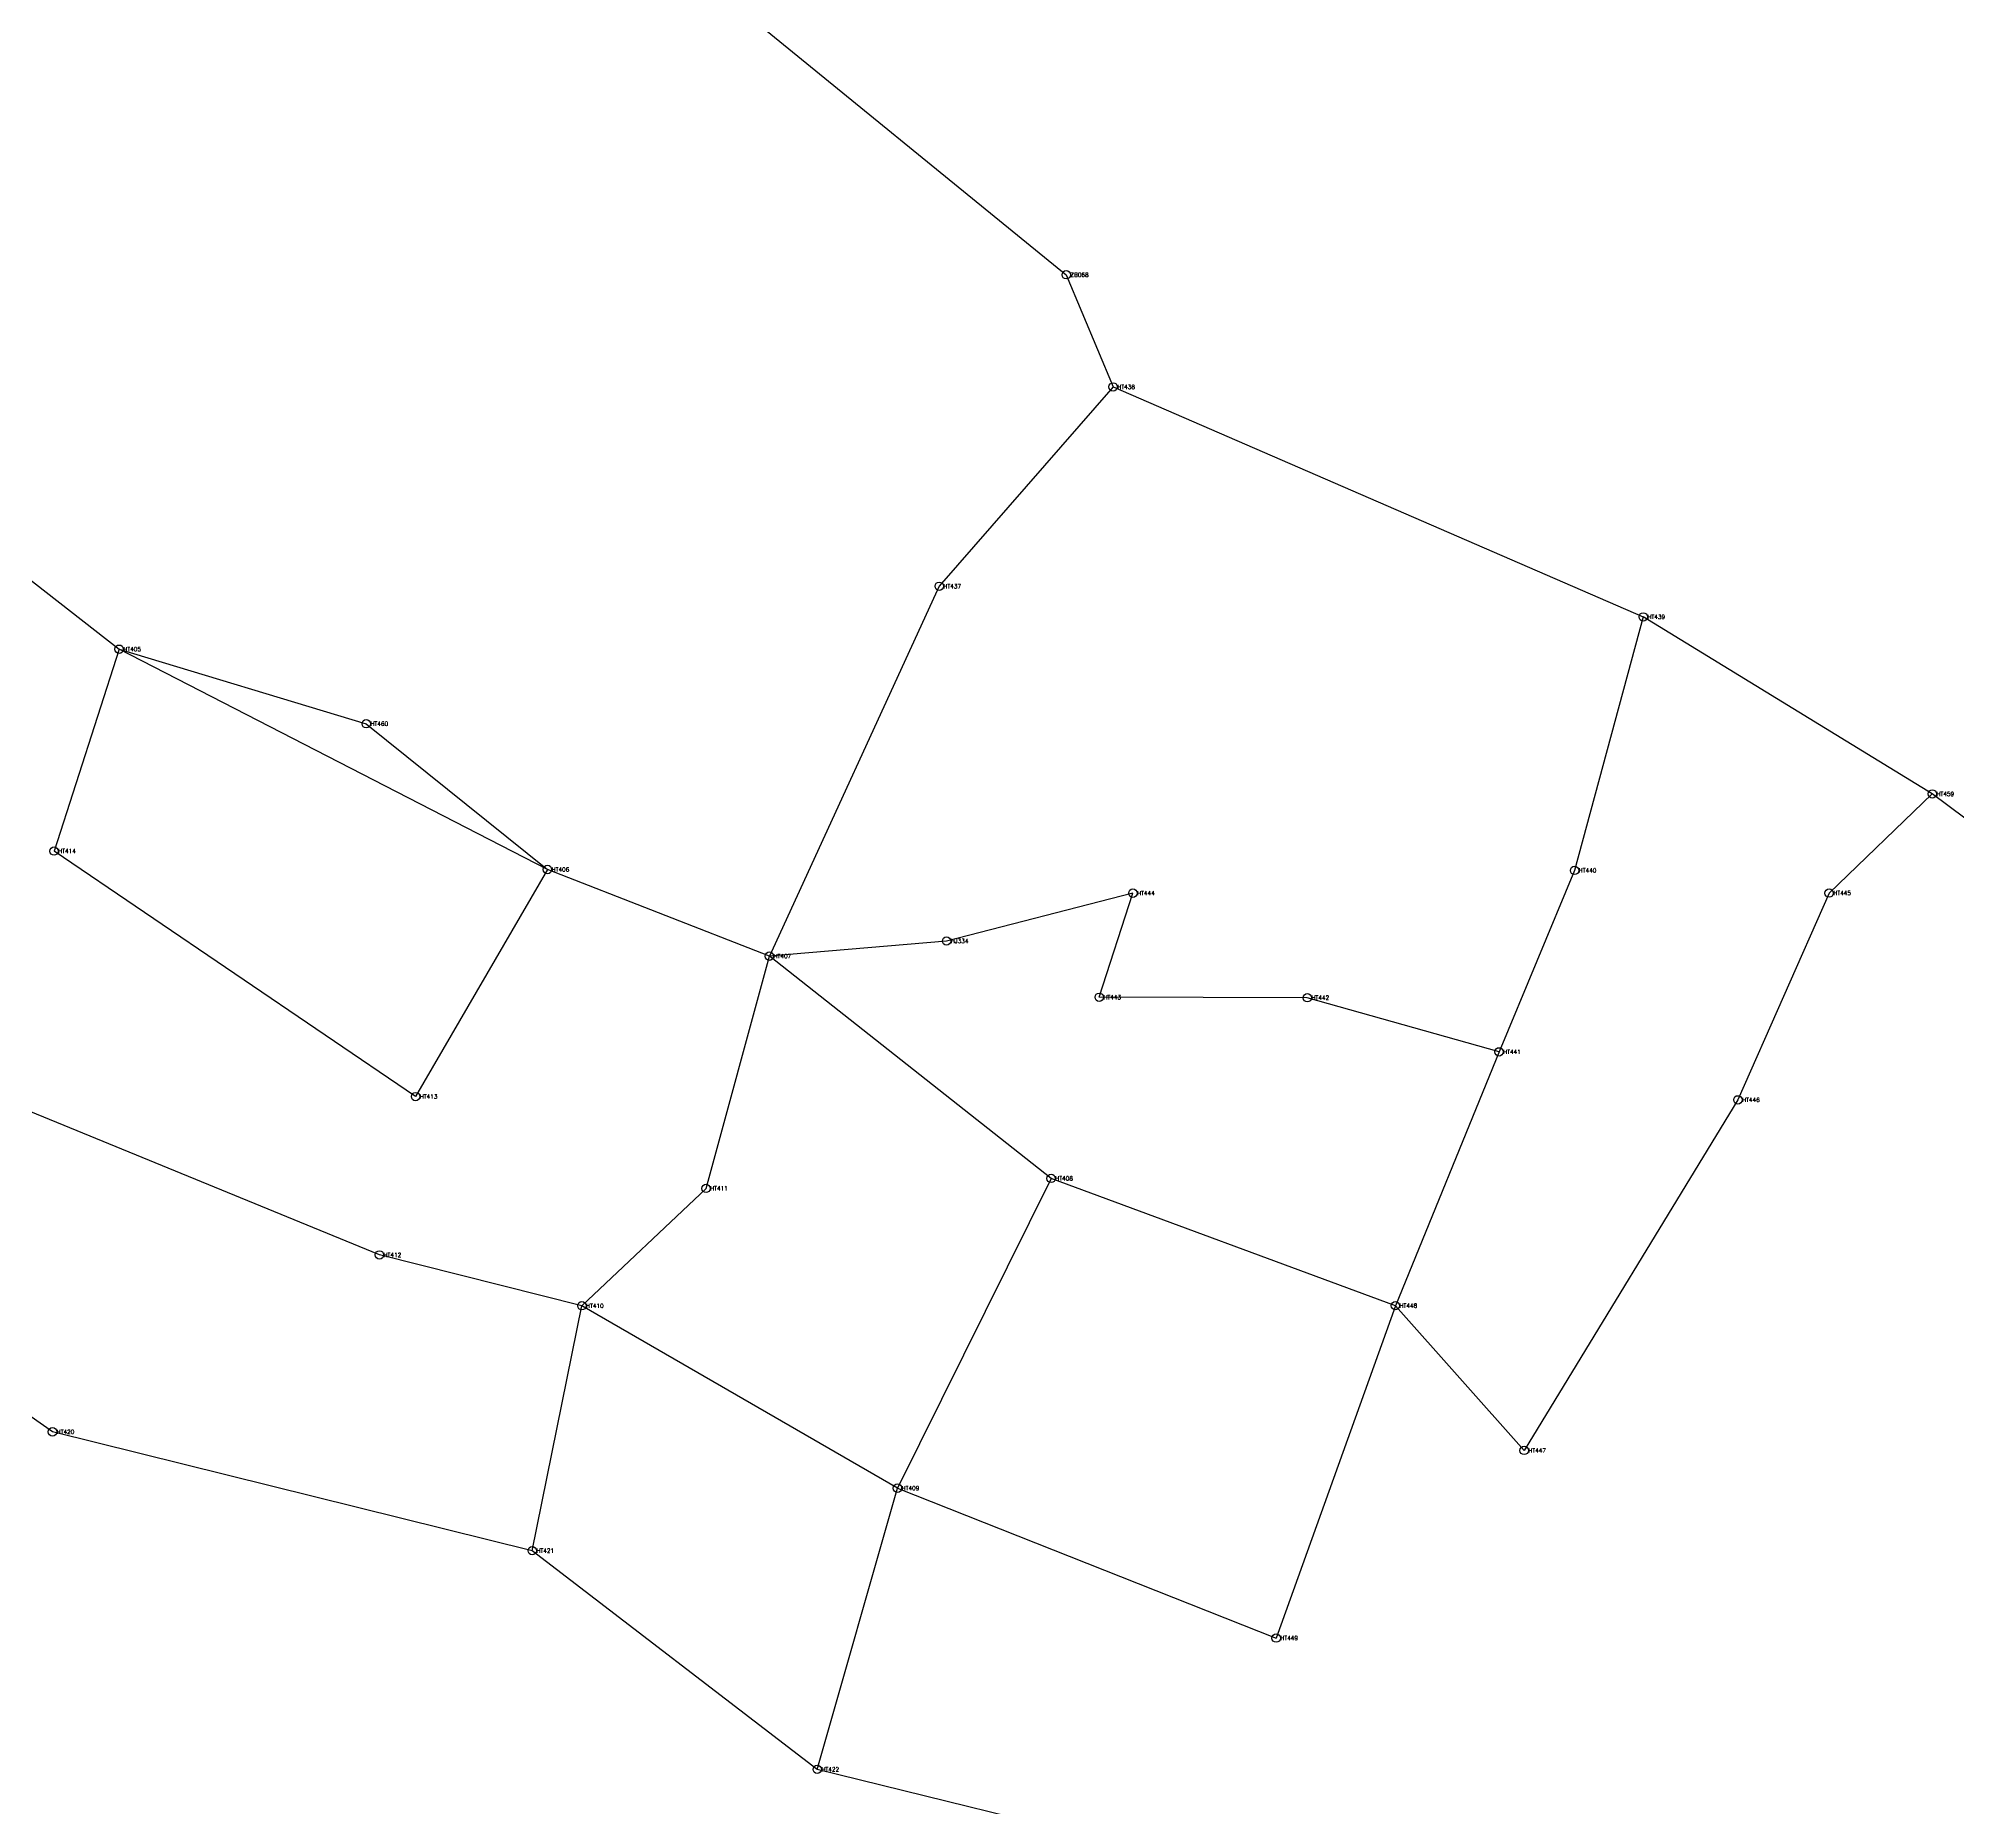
# Model space of a CAD drawing. Extents: x 249003 to 251270, y 2746050 to 2748778.
# Drawn here: x 250414 to 250871.4, y 2746464.9 to 2746886.6 of the extents above; entities that cross this region are included whole.
import ezdxf

# ---------------------------------------------------------------- set-up
doc = ezdxf.new("R2010")
doc.units = 0
doc.styles.get("Standard").update_dxf_attribs({"font": 'simplex'})

msp = doc.modelspace()

# ---------------------------------------------------------------- linework, layer by layer
at = {"color": 4}
for p, q in [((250397.062, 2747043.711), (250658.956, 2746830.267)), ((250658.956, 2746830.267), (250670.119, 2746803.536)), ((250670.119, 2746803.536), (250628.677, 2746756.026)), ((250670.119, 2746803.536), (250796.487, 2746748.724)), ((250359.801, 2746798.297), (250433.193, 2746741.024)), ((250628.677, 2746756.026), (250588.187, 2746667.859)), ((250796.487, 2746748.724), (250780.113, 2746688.299)), ((250865.388, 2746706.522), (250796.487, 2746748.724)), ((250433.193, 2746741.024), (250417.68, 2746692.913)), ((250535.293, 2746688.518), (250433.193, 2746741.024)), ((250433.193, 2746741.024), (250492.109, 2746723.251)), ((250492.109, 2746723.251), (250535.293, 2746688.518)), ((250865.388, 2746706.522), (250840.791, 2746682.891)), ((250971.426, 2746627.063), (250865.388, 2746706.522)), ((250503.863, 2746634.398), (250417.68, 2746692.913)), ((250535.293, 2746688.518), (250503.863, 2746634.398)), ((250588.187, 2746667.859), (250535.293, 2746688.518)), ((250780.113, 2746688.299), (250762.103, 2746645.046)), ((250674.853, 2746682.875), (250630.438, 2746671.469)), ((250666.82, 2746658.066), (250674.853, 2746682.875)), ((250840.791, 2746682.891), (250819.047, 2746633.605)), ((250630.438, 2746671.469), (250588.187, 2746667.859)), ((250573.085, 2746612.504), (250588.187, 2746667.859)), ((250655.337, 2746614.88), (250588.187, 2746667.859)), ((250716.411, 2746657.951), (250666.82, 2746658.066)), ((250762.103, 2746645.046), (250716.411, 2746657.951)), ((250762.103, 2746645.046), (250737.399, 2746584.547)), ((250495.237, 2746596.645), (250382.389, 2746642.935)), ((250819.047, 2746633.605), (250768.096, 2746550.043)), ((250417.317, 2746554.473), (250331.543, 2746614.449)), ((250543.505, 2746584.527), (250573.085, 2746612.504)), ((250655.337, 2746614.88), (250618.723, 2746541.046)), ((250737.399, 2746584.547), (250655.337, 2746614.88)), ((250543.505, 2746584.527), (250495.237, 2746596.645)), ((250531.673, 2746526.151), (250543.505, 2746584.527)), ((250618.723, 2746541.046), (250543.505, 2746584.527)), ((250737.399, 2746584.547), (250708.982, 2746505.321)), ((250768.096, 2746550.043), (250737.399, 2746584.547)), ((250531.673, 2746526.151), (250417.317, 2746554.473)), ((250599.611, 2746474.026), (250618.723, 2746541.046)), ((250618.723, 2746541.046), (250708.982, 2746505.321)), ((250599.611, 2746474.026), (250531.673, 2746526.151)), ((250704.064, 2746448.305), (250599.611, 2746474.026))]:
    msp.add_line(p, q, dxfattribs=at)
for centre in [(250658.956, 2746830.267), (250670.119, 2746803.536), (250628.677, 2746756.026), (250796.487, 2746748.724), (250433.193, 2746741.024), (250492.109, 2746723.251), (250865.388, 2746706.522), (250417.68, 2746692.913), (250535.293, 2746688.518), (250780.113, 2746688.299), (250674.853, 2746682.875), (250840.791, 2746682.891), (250630.438, 2746671.469), (250588.187, 2746667.859), (250666.82, 2746658.066), (250716.411, 2746657.951), (250762.103, 2746645.046), (250503.863, 2746634.398), (250819.047, 2746633.605), (250573.085, 2746612.504), (250655.337, 2746614.88), (250495.237, 2746596.645), (250543.505, 2746584.527), (250737.399, 2746584.547), (250417.317, 2746554.473), (250768.096, 2746550.043), (250618.723, 2746541.046), (250531.673, 2746526.151), (250708.982, 2746505.321), (250599.611, 2746474.026)]:
    msp.add_circle(centre, 1)

# ---------------------------------------------------------------- texts
at = {"color": 5}
for s, p in [('ZB068', (250659.956, 2746829.767)), ('HT438', (250671.119, 2746803.036)), ('HT437', (250629.677, 2746755.526)), ('HT439', (250797.487, 2746748.224)), ('HT405', (250434.193, 2746740.524)), ('HT460', (250493.109, 2746722.751)), ('HT459', (250866.388, 2746706.022)), ('HT414', (250418.68, 2746692.413)), ('HT406', (250536.293, 2746688.018)), ('HT440', (250781.113, 2746687.799)), ('HT444', (250675.853, 2746682.375)), ('HT445', (250841.791, 2746682.391)), ('HJ334', (250631.438, 2746670.969)), ('HT407', (250589.187, 2746667.359)), ('HT443', (250667.82, 2746657.566)), ('HT442', (250717.411, 2746657.451)), ('HT441', (250763.103, 2746644.546)), ('HT413', (250504.863, 2746633.898)), ('HT446', (250820.047, 2746633.105)), ('HT411', (250574.085, 2746612.004)), ('HT408', (250656.337, 2746614.38)), ('HT412', (250496.237, 2746596.145)), ('HT410', (250544.505, 2746584.027)), ('HT448', (250738.399, 2746584.047)), ('HT420', (250418.317, 2746553.973)), ('HT447', (250769.096, 2746549.543)), ('HT409', (250619.723, 2746540.546)), ('HT421', (250532.673, 2746525.651)), ('HT449', (250709.982, 2746504.821)), ('HT422', (250600.611, 2746473.526))]:
    msp.add_text(s, height=1, dxfattribs=at).set_placement(p)

doc.saveas('drawing.dxf')
